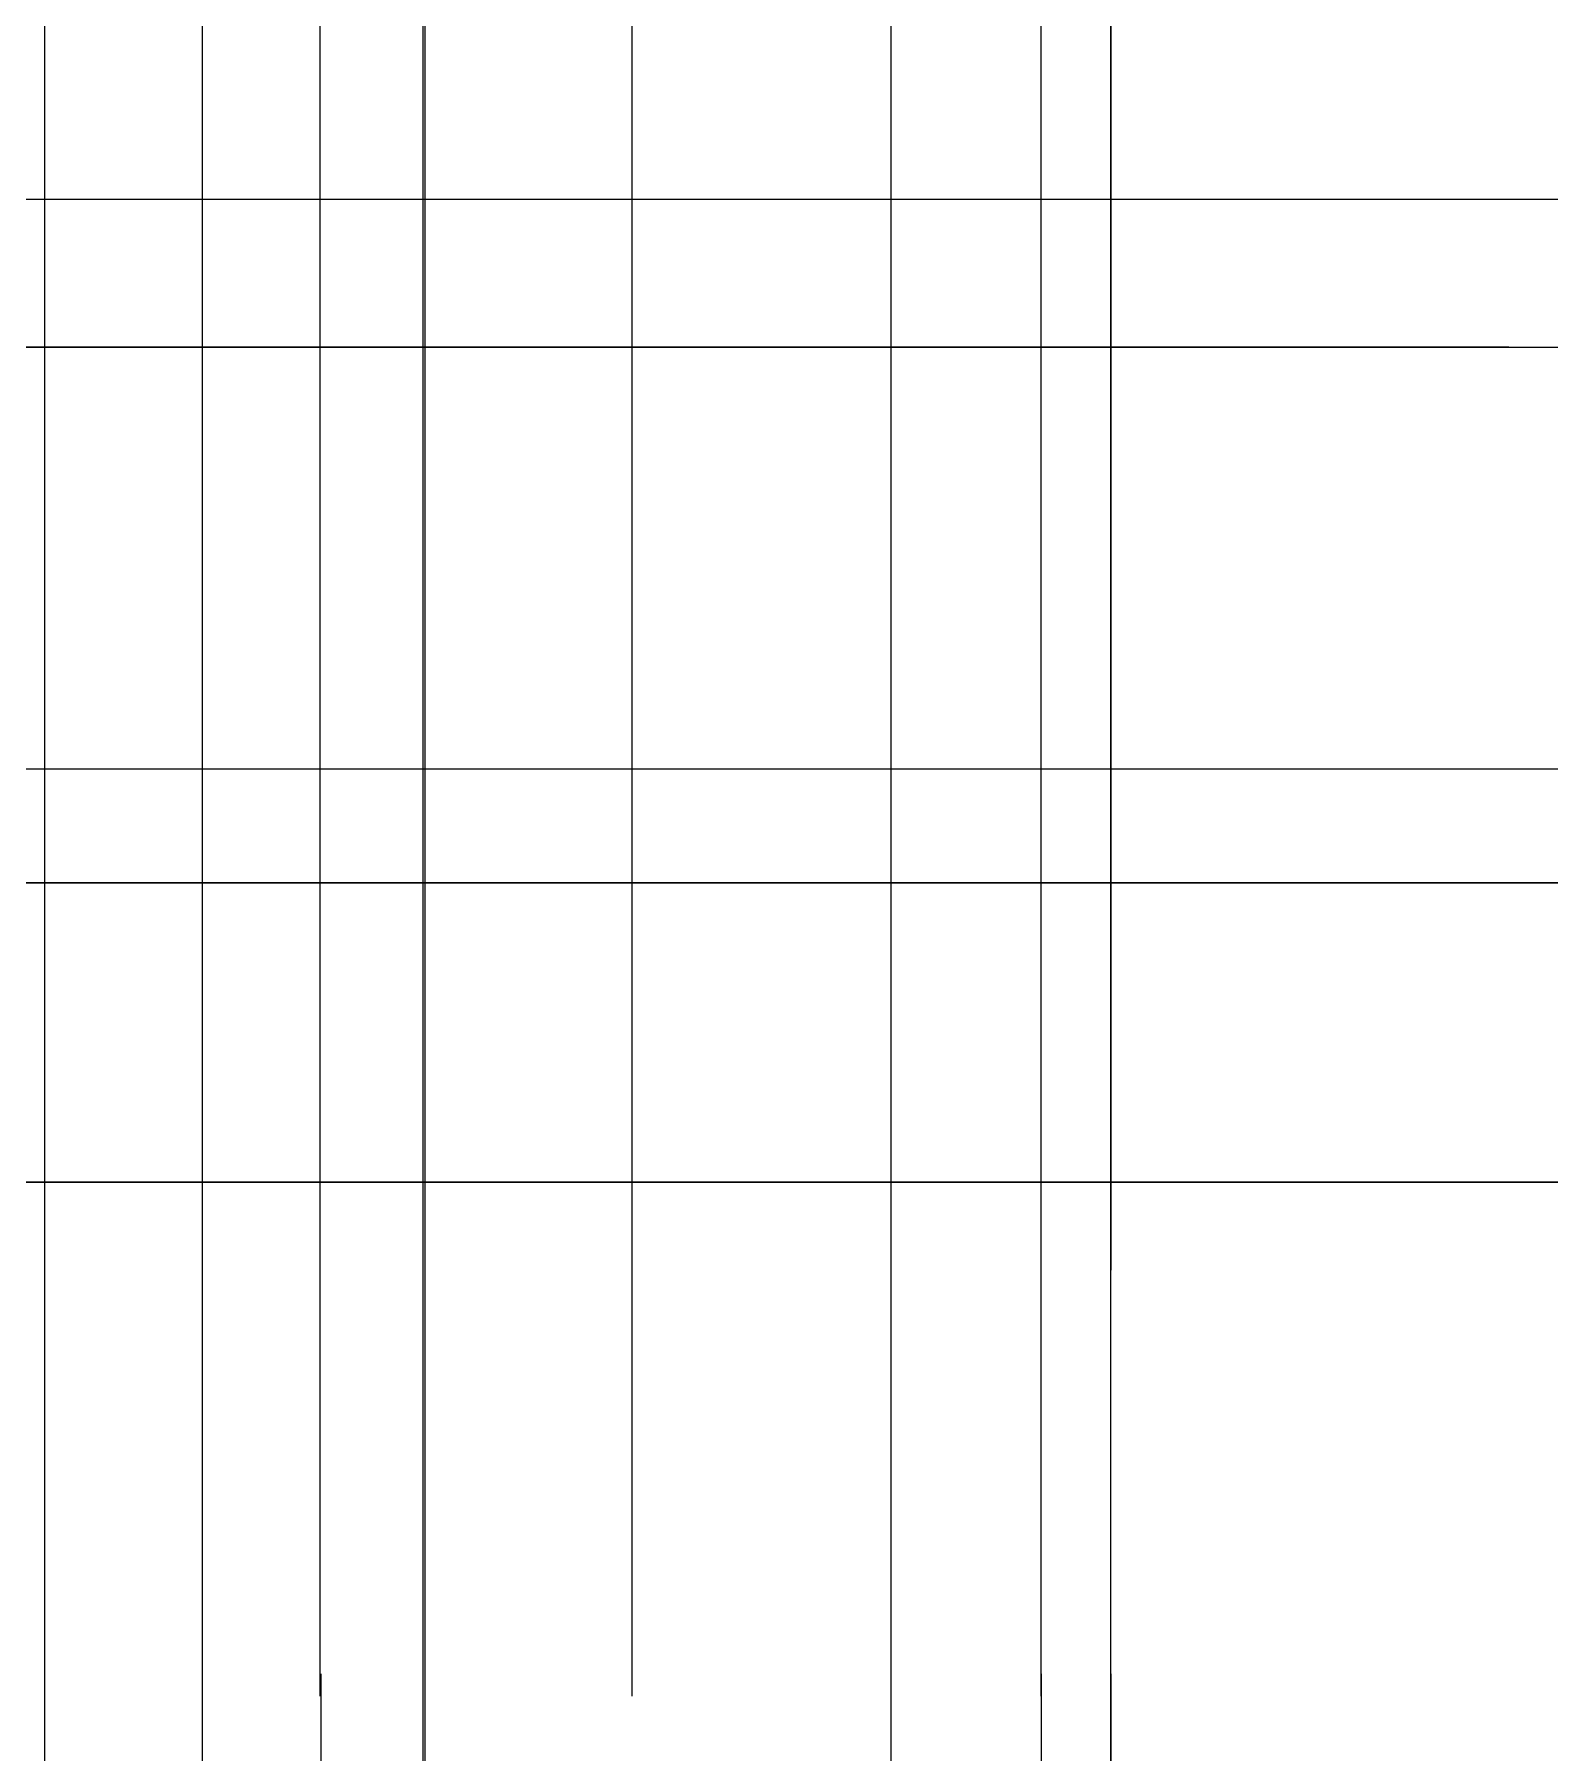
# Model space of a CAD drawing. Header units: metres. Extents: x 10861 to 26950, y 7268 to 22901.
# Drawn here: x 21646 to 23164, y 9954 to 11675 of the extents above; entities that cross this region are included whole.
import ezdxf

# ---------------------------------------------------------------- set-up
doc = ezdxf.new("R2010")
doc.units = ezdxf.units.M

msp = doc.modelspace()

# ---------------------------------------------------------------- linework, layer by layer
at = {"layer": 'GLID'}
for p, q in [((21656.9, 9325), (21656.9, 22205)), ((21656.9, 9325), (21656.9, 22205)), ((21656.9, 9325), (21656.9, 22205)), ((21814.7, 9325), (21814.7, 22205)), ((21814.7, 9325), (21814.7, 22205)), ((21814.7, 9325), (21814.7, 22205)), ((21932.7, 10010), (21932.7, 22205)), ((21932.7, 10010), (21932.7, 22205)), ((21932.7, 10010), (21932.7, 22205)), ((22036, 9325), (22036, 22205)), ((22036, 9325), (22036, 22205)), ((22036, 9325), (22036, 22205)), ((22038, 9325), (22038, 22205)), ((22038, 9325), (22038, 22205)), ((22038, 9325), (22038, 22205)), ((22245.3, 10010), (22245.3, 22205)), ((22245.3, 10010), (22245.3, 22205)), ((22245.3, 10010), (22245.3, 22205)), ((22504.7, 9325), (22504.7, 22205)), ((22504.7, 9325), (22504.7, 22205)), ((22504.7, 9325), (22504.7, 22205)), ((22654.7, 10010), (22654.7, 22205)), ((22654.7, 10010), (22654.7, 22205)), ((22654.7, 10010), (22654.7, 22205)), ((22724.7, 9325), (22724.7, 22205)), ((22724.7, 9325), (22724.7, 22205)), ((22724.7, 9325), (22724.7, 22205)), ((13514.7, 11510), (24358.1, 11510)), ((13514.7, 11510), (24358.1, 11510)), ((13514.7, 11510), (24358.1, 11510)), ((13514.7, 11361.6), (24358.1, 11361.6)), ((13514.7, 11361.6), (24358.1, 11361.6)), ((13514.7, 11361.6), (24358.1, 11361.6)), ((13514.7, 10939.3), (24358.1, 10939.3)), ((13514.7, 10939.3), (24358.1, 10939.3)), ((13514.7, 10939.3), (24358.1, 10939.3)), ((13514.7, 10825), (24358.1, 10825)), ((13514.7, 10825), (24358.1, 10825)), ((13514.7, 10825), (24358.1, 10825)), ((13514.7, 10525), (24358.1, 10525)), ((13514.7, 10525), (24358.1, 10525)), ((13514.7, 10525), (24358.1, 10525))]:
    msp.add_line(p, q, dxfattribs=at)
at = {"layer": 'データ 001_1F'}
for p, q in [((22036, 7507.5), (22036, 22072.5)), ((22724.7, 7507.5), (22724.7, 22072.5)), ((23123.2, 11361.6), (19710.7, 11361.6)), ((26162.5, 10825), (11375, 10825)), ((21933.4, 10032.5), (21933.4, 10032.5)), ((21933.4, 10032.5), (21933.4, 9782.5)), ((21933.4, 10032.5), (21933.4, 10032.5)), ((22654.7, 10032.5), (22654.7, 10032.5)), ((22654.7, 10032.5), (22654.7, 9782.5)), ((22654.7, 10032.5), (22654.7, 10032.5)), ((22724.7, 10032.5), (22724.7, 9782.5)), ((22724.7, 10032.5), (22724.7, 10032.5))]:
    msp.add_line(p, q, dxfattribs=at)
at = {"layer": 'データ 001_2F'}
for p, q in [((22724.7, 22901.4), (22724.7, 10436.9)), ((22654.7, 10032.5), (22654.7, 17371.3)), ((21932.7, 10048.3), (21932.7, 15795.9)), ((26162.5, 10525), (11375, 10525)), ((21933.4, 10032.5), (21933.4, 10032.5)), ((21933.4, 10032.5), (21933.4, 9782.5)), ((21933.4, 10032.5), (21933.4, 10032.5)), ((22654.7, 10032.5), (22654.7, 10032.5)), ((22654.7, 10032.5), (22654.7, 9782.5)), ((22654.7, 10032.5), (22654.7, 10032.5)), ((22724.7, 10032.5), (22724.7, 9782.5)), ((22724.7, 10032.5), (22724.7, 10032.5))]:
    msp.add_line(p, q, dxfattribs=at)

doc.saveas('drawing.dxf')
